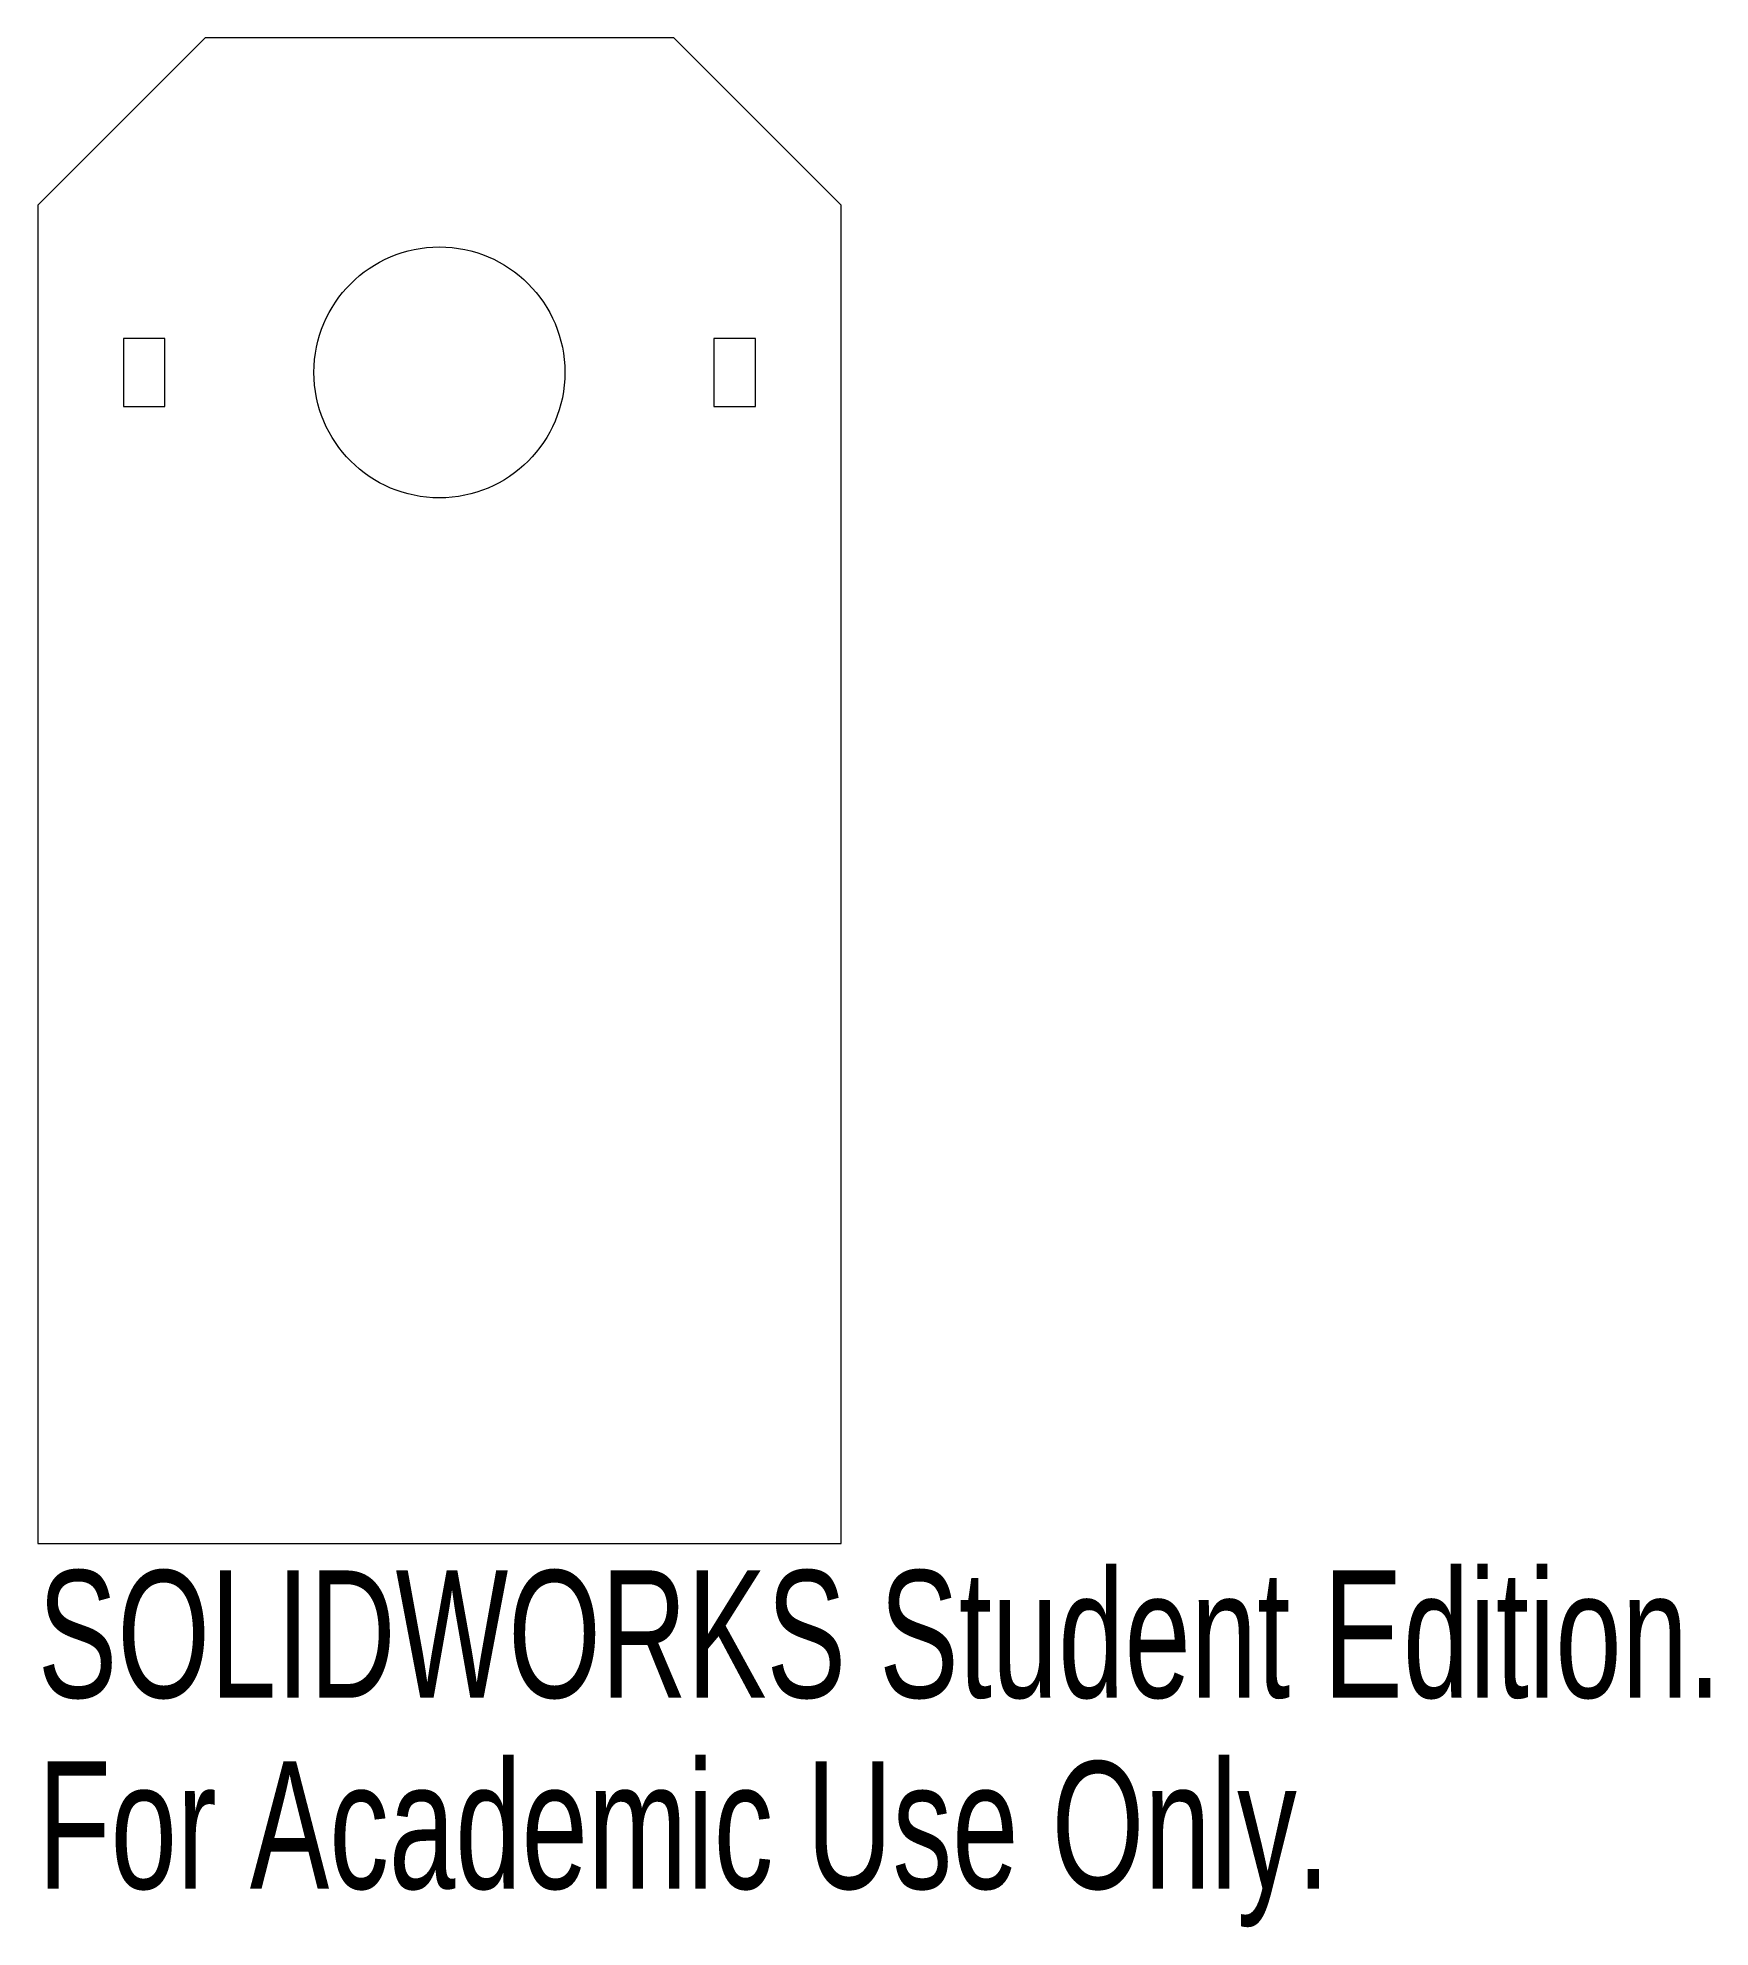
# Model space of a CAD drawing. Header units: inches. Extents: x -0.6 to 1.9, y -0.57 to 2.25.
import ezdxf

# ---------------------------------------------------------------- set-up
doc = ezdxf.new("R2010")
doc.units = ezdxf.units.IN
doc.header["$MEASUREMENT"] = 0
doc.styles.add('SLDTEXTSTYLE0', font='TXT', dxfattribs={"width": 0.7})

msp = doc.modelspace()

# ---------------------------------------------------------------- linework, layer by layer
at = {"color": 7, "linetype": 'Continuous', "lineweight": 15}
for p, q in [((-0.35, 2.25), (-0.6, 2)), ((0.35, 2.25), (-0.35, 2.25)), ((0.6, 2), (0.35, 2.25)), ((-0.6, 2), (-0.6, 0)), ((0.6, 0), (0.6, 2)), ((-0.41, 1.8008), (-0.472, 1.8008)), ((-0.472, 1.8008), (-0.472, 1.6992)), ((-0.41, 1.6992), (-0.41, 1.8008)), ((0.472, 1.8008), (0.41, 1.8008)), ((0.41, 1.8008), (0.41, 1.6992)), ((0.472, 1.6992), (0.472, 1.8008)), ((-0.472, 1.6992), (-0.41, 1.6992)), ((0.41, 1.6992), (0.472, 1.6992)), ((-0.6, 0), (0.6, 0))]:
    msp.add_line(p, q, dxfattribs=at)
msp.add_circle((0, 1.75), 0.1875, dxfattribs=at)

# ---------------------------------------------------------------- texts
at = {"color": 7, "linetype": 'Continuous', "char_height": 0.1903, "attachment_point": 1, "style": 'SLDTEXTSTYLE0'}
for s, insert in [('SOLIDWORKS Student Edition.', (-0.6, -0.0401)), ('For Academic Use Only.', (-0.6, -0.3256))]:
    msp.add_mtext(s, dxfattribs=dict(at, insert=insert))

doc.saveas('drawing.dxf')
